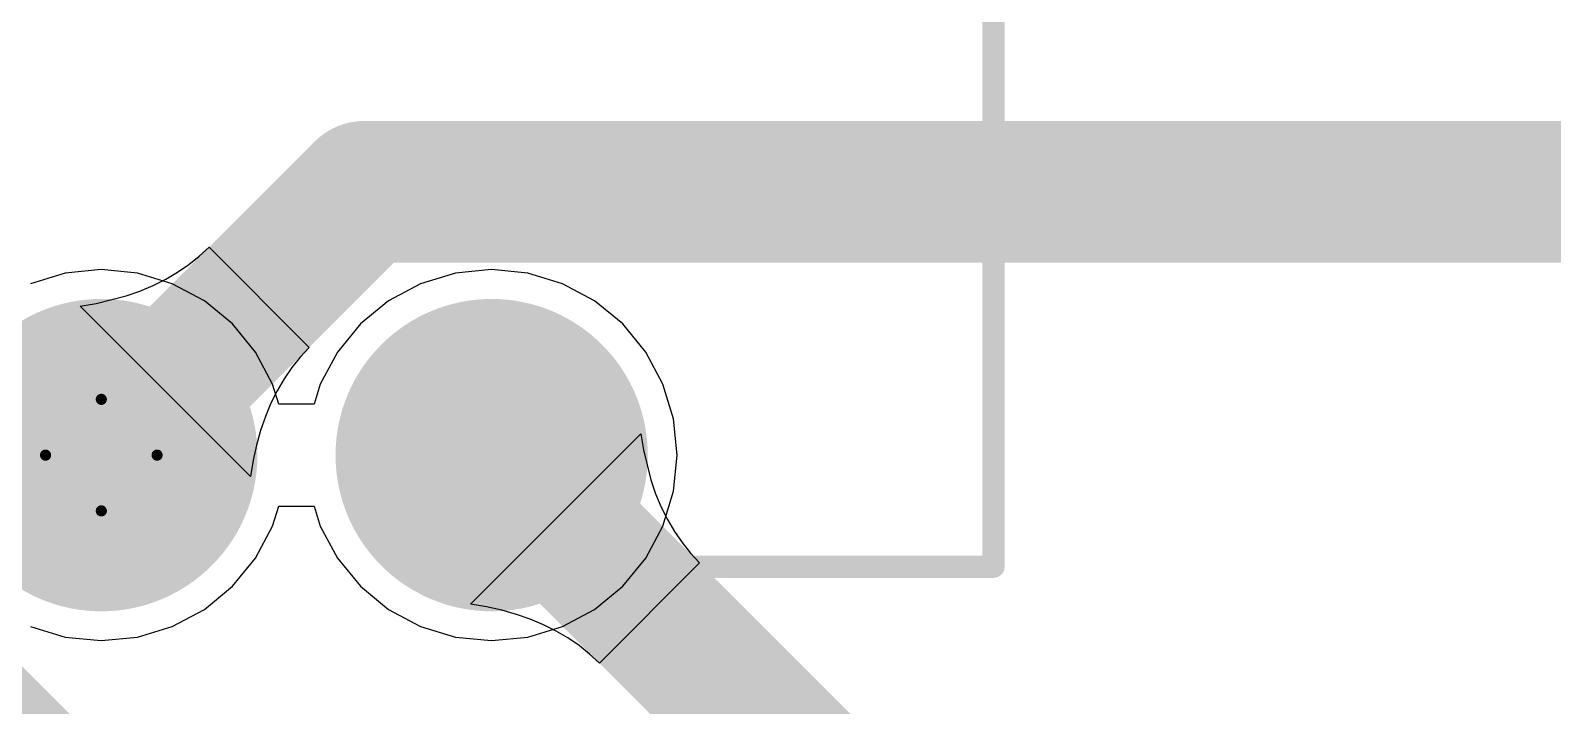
# Model space of a CAD drawing. Header units: inches. Extents: x -0.01 to 3.94, y -0.06 to 4.68.
# Drawn here: x 2.524 to 3.062, y 4.065 to 4.303 of the extents above; entities that cross this region are included whole.
import ezdxf

# ---------------------------------------------------------------- set-up
doc = ezdxf.new("R2010")
doc.units = ezdxf.units.IN
doc.header["$MEASUREMENT"] = 0
for name, color, linetype in [('Bottom Layer', 5, 'Continuous'), ('Bottom Solder', 6, 'Continuous'), ('Int1 -GND)', 16, 'Continuous'), ('Int2 -PWR)', 76, 'Continuous'), ('Multi-Layer', 9, 'Continuous'), ('Pad Holes', 156, 'Continuous'), ('Top Courtyard', 56, 'Continuous'), ('Top Layer', 1, 'Continuous'), ('Top Overlay', 2, 'Continuous'), ('Top Solder', 216, 'Continuous')]:
    doc.layers.add(name, color=color, linetype=linetype)

# ---------------------------------------------------------------- blocks, each defined once
blk = doc.blocks.new('B3F23392_877C_4EEC_B1AF_B260E8D92153_550')
at = {"layer": 'Bottom Layer'}
h = blk.add_hatch(color=5, dxfattribs=at)
edge = h.paths.add_edge_path()
edge.add_arc((0, 0), 0.05315, 0, 360)
h = blk.add_hatch(color=5, dxfattribs=at)
edge = h.paths.add_edge_path()
edge.add_arc((0.1378, 0), 0.05315, 0, 360)
at = {"layer": 'Bottom Solder'}
h = blk.add_hatch(color=6, dxfattribs=at)
edge = h.paths.add_edge_path()
edge.add_arc((0, 0), 0.05512, 0, 360)
h = blk.add_hatch(color=6, dxfattribs=at)
edge = h.paths.add_edge_path()
edge.add_arc((0.1378, 0), 0.05512, 0, 360)
at = {"layer": 'Int1 -GND)'}
h = blk.add_hatch(color=7, dxfattribs=at)
edge = h.paths.add_edge_path()
edge.add_arc((0, 0), 0.05315, 0, 360)
h = blk.add_hatch(color=7, dxfattribs=at)
edge = h.paths.add_edge_path()
edge.add_arc((0.1378, 0), 0.05315, 0, 360)
at = {"layer": 'Int2 -PWR)'}
h = blk.add_hatch(color=7, dxfattribs=at)
edge = h.paths.add_edge_path()
edge.add_arc((0, 0), 0.05315, 0, 360)
h = blk.add_hatch(color=7, dxfattribs=at)
edge = h.paths.add_edge_path()
edge.add_arc((0.1378, 0), 0.05315, 0, 360)
at = {"layer": 'Multi-Layer'}
h = blk.add_hatch(color=9, dxfattribs=at)
edge = h.paths.add_edge_path()
edge.add_arc((0, 0), 0.05315, 0, 360)
h = blk.add_hatch(color=9, dxfattribs=at)
edge = h.paths.add_edge_path()
edge.add_arc((0.1378, 0), 0.05315, 0, 360)
at = {"layer": 'Pad Holes'}
h = blk.add_hatch(color=7, dxfattribs=at)
edge = h.paths.add_edge_path()
edge.add_arc((0, 0), 0.03346, 0, 360)
h = blk.add_hatch(color=7, dxfattribs=at)
edge = h.paths.add_edge_path()
edge.add_arc((0.1378, 0), 0.03346, 0, 360)
at = {"layer": 'Top Layer'}
h = blk.add_hatch(color=1, dxfattribs=at)
edge = h.paths.add_edge_path()
edge.add_arc((0, 0), 0.05315, 0, 360)
h = blk.add_hatch(color=1, dxfattribs=at)
edge = h.paths.add_edge_path()
edge.add_arc((0.1378, 0), 0.05315, 0, 360)
at = {"layer": 'Top Solder'}
h = blk.add_hatch(color=216, dxfattribs=at)
edge = h.paths.add_edge_path()
edge.add_arc((0, 0), 0.05512, 0, 360)
h = blk.add_hatch(color=216, dxfattribs=at)
edge = h.paths.add_edge_path()
edge.add_arc((0.1378, 0), 0.05512, 0, 360)
at = {"layer": 'Top Courtyard'}
for points in [[(0, -0.01968, 0.00394, 0.00394, 0), (0, 0.01969, 0.00394, 0.00394, 0)], [(-0.01968, 0, 0.00394, 0.00394, 0), (0.01969, 0, 0.00394, 0.00394, 0)]]:
    blk.add_lwpolyline(points, format="xyseb", dxfattribs=at)
for points in [[(-0.00098, 0.01969, 0.00197, 0.00197, 1), (0.00098, 0.01969, 0.00197, 0.00197, 1)], [(-0.02067, 0, 0.00197, 0.00197, 1), (-0.0187, 0, 0.00197, 0.00197, 1)], [(0.0187, 0, 0.00197, 0.00197, 1), (0.02067, 0, 0.00197, 0.00197, 1)], [(-0.00098, -0.01968, 0.00197, 0.00197, 1), (0.00098, -0.01968, 0.00197, 0.00197, 1)]]:
    blk.add_lwpolyline(points, format="xyseb", close=True, dxfattribs=at)
at = {"layer": 'Top Overlay'}
for points in [[(0.31496, -0.03937, 0.00787, 0.00787, 0), (0.31496, 0.35433, 0.00787, 0.00787, 0)], [(0.19685, -0.03937, 0.00787, 0.00787, 0), (0.31496, -0.03937, 0.00787, 0.00787, 0)]]:
    blk.add_lwpolyline(points, format="xyseb", dxfattribs=at)
for points in [[(0.19488, -0.03937, 0.00394, 0.00394, 1), (0.19882, -0.03937, 0.00394, 0.00394, 1)], [(0.31299, -0.03937, 0.00394, 0.00394, 1), (0.31693, -0.03937, 0.00394, 0.00394, 1)], [(0.31299, -0.03937, 0.00394, 0.00394, 1), (0.31693, -0.03937, 0.00394, 0.00394, 1)]]:
    blk.add_lwpolyline(points, format="xyseb", close=True, dxfattribs=at)

msp = doc.modelspace()

# ---------------------------------------------------------------- linework, layer by layer
at = {"layer": 'Int1 -GND)'}
for p, q in [((2.54921, 4.21901), (2.53644, 4.21775)), ((2.56198, 4.21775), (2.54921, 4.21901)), ((2.68701, 4.21901), (2.67424, 4.21775)), ((2.69978, 4.21775), (2.68701, 4.21901)), ((2.53644, 4.21775), (2.52416, 4.21402)), ((2.57426, 4.21402), (2.56198, 4.21775)), ((2.58558, 4.20797), (2.57426, 4.21402)), ((2.66195, 4.21402), (2.65064, 4.20797)), ((2.67424, 4.21775), (2.66195, 4.21402)), ((2.71206, 4.21402), (2.69978, 4.21775)), ((2.72338, 4.20797), (2.71206, 4.21402)), ((2.5955, 4.19983), (2.58558, 4.20797)), ((2.65064, 4.20797), (2.64072, 4.19983)), ((2.7333, 4.19983), (2.72338, 4.20797)), ((2.60364, 4.18991), (2.5955, 4.19983)), ((2.64072, 4.19983), (2.63258, 4.18991)), ((2.74144, 4.18991), (2.7333, 4.19983)), ((2.60969, 4.17859), (2.60364, 4.18991)), ((2.63258, 4.18991), (2.62653, 4.17859)), ((2.74749, 4.17859), (2.74144, 4.18991)), ((2.61184, 4.17152), (2.60969, 4.17859)), ((2.62653, 4.17859), (2.62438, 4.17152)), ((2.75121, 4.16631), (2.74749, 4.17859)), ((2.62438, 4.17152), (2.61184, 4.17152)), ((2.75247, 4.15354), (2.75121, 4.16631)), ((2.75121, 4.14077), (2.75247, 4.15354)), ((2.74749, 4.12849), (2.75121, 4.14077)), ((2.60969, 4.12849), (2.61184, 4.13557)), ((2.61184, 4.13557), (2.62438, 4.13557)), ((2.62438, 4.13557), (2.62653, 4.12849)), ((2.60364, 4.11717), (2.60969, 4.12849)), ((2.62653, 4.12849), (2.63258, 4.11717)), ((2.74144, 4.11717), (2.74749, 4.12849)), ((2.5955, 4.10725), (2.60364, 4.11717)), ((2.63258, 4.11717), (2.64072, 4.10725)), ((2.7333, 4.10725), (2.74144, 4.11717)), ((2.58558, 4.09911), (2.5955, 4.10725)), ((2.64072, 4.10725), (2.65064, 4.09911)), ((2.72338, 4.09911), (2.7333, 4.10725)), ((2.57426, 4.09306), (2.58558, 4.09911)), ((2.65064, 4.09911), (2.66195, 4.09306)), ((2.71206, 4.09306), (2.72338, 4.09911)), ((2.52416, 4.09306), (2.53644, 4.08934)), ((2.56198, 4.08934), (2.57426, 4.09306)), ((2.66195, 4.09306), (2.67424, 4.08934)), ((2.69978, 4.08934), (2.71206, 4.09306)), ((2.53644, 4.08934), (2.54921, 4.08808)), ((2.54921, 4.08808), (2.56198, 4.08934)), ((2.67424, 4.08934), (2.68701, 4.08808)), ((2.68701, 4.08808), (2.69978, 4.08934))]:
    msp.add_line(p, q, dxfattribs=at)
at = {"layer": 'Int2 -PWR)'}
for p, q in [((2.54921, 4.21901), (2.53644, 4.21775)), ((2.56198, 4.21775), (2.54921, 4.21901)), ((2.68701, 4.21901), (2.67424, 4.21775)), ((2.69978, 4.21775), (2.68701, 4.21901)), ((2.53644, 4.21775), (2.52416, 4.21402)), ((2.57426, 4.21402), (2.56198, 4.21775)), ((2.58558, 4.20797), (2.57426, 4.21402)), ((2.66195, 4.21402), (2.65064, 4.20797)), ((2.67424, 4.21775), (2.66195, 4.21402)), ((2.71206, 4.21402), (2.69978, 4.21775)), ((2.72338, 4.20797), (2.71206, 4.21402)), ((2.5955, 4.19983), (2.58558, 4.20797)), ((2.65064, 4.20797), (2.64072, 4.19983)), ((2.7333, 4.19983), (2.72338, 4.20797)), ((2.60364, 4.18991), (2.5955, 4.19983)), ((2.64072, 4.19983), (2.63258, 4.18991)), ((2.74144, 4.18991), (2.7333, 4.19983)), ((2.60969, 4.17859), (2.60364, 4.18991)), ((2.63258, 4.18991), (2.62653, 4.17859)), ((2.74749, 4.17859), (2.74144, 4.18991)), ((2.61184, 4.17152), (2.60969, 4.17859)), ((2.62653, 4.17859), (2.62438, 4.17152)), ((2.75121, 4.16631), (2.74749, 4.17859)), ((2.62438, 4.17152), (2.61184, 4.17152)), ((2.75247, 4.15354), (2.75121, 4.16631)), ((2.75121, 4.14077), (2.75247, 4.15354)), ((2.74749, 4.12849), (2.75121, 4.14077)), ((2.60969, 4.12849), (2.61184, 4.13557)), ((2.61184, 4.13557), (2.62438, 4.13557)), ((2.62438, 4.13557), (2.62653, 4.12849)), ((2.60364, 4.11717), (2.60969, 4.12849)), ((2.62653, 4.12849), (2.63258, 4.11717)), ((2.74144, 4.11717), (2.74749, 4.12849)), ((2.5955, 4.10725), (2.60364, 4.11717)), ((2.63258, 4.11717), (2.64072, 4.10725)), ((2.7333, 4.10725), (2.74144, 4.11717)), ((2.58558, 4.09911), (2.5955, 4.10725)), ((2.64072, 4.10725), (2.65064, 4.09911)), ((2.72338, 4.09911), (2.7333, 4.10725)), ((2.57426, 4.09306), (2.58558, 4.09911)), ((2.65064, 4.09911), (2.66195, 4.09306)), ((2.71206, 4.09306), (2.72338, 4.09911)), ((2.52416, 4.09306), (2.53644, 4.08934)), ((2.56198, 4.08934), (2.57426, 4.09306)), ((2.66195, 4.09306), (2.67424, 4.08934)), ((2.69978, 4.08934), (2.71206, 4.09306)), ((2.53644, 4.08934), (2.54921, 4.08808)), ((2.54921, 4.08808), (2.56198, 4.08934)), ((2.67424, 4.08934), (2.68701, 4.08808)), ((2.68701, 4.08808), (2.69978, 4.08934))]:
    msp.add_line(p, q, dxfattribs=at)
at = {"layer": 'Top Layer'}
for p, q in [((2.58379, 4.22373), (2.58725, 4.22693)), ((2.58725, 4.22693), (2.6226, 4.19158)), ((2.57615, 4.21806), (2.58009, 4.22077)), ((2.58009, 4.22077), (2.58379, 4.22373)), ((2.56286, 4.21146), (2.56753, 4.21341)), ((2.56753, 4.21341), (2.57196, 4.21561)), ((2.57196, 4.21561), (2.57615, 4.21806)), ((2.54738, 4.20711), (2.55794, 4.20976)), ((2.55794, 4.20976), (2.56286, 4.21146)), ((2.54173, 4.20616), (2.54738, 4.20711)), ((2.60183, 4.14606), (2.54173, 4.20616)), ((2.6194, 4.18812), (2.61644, 4.18442)), ((2.6226, 4.19158), (2.6194, 4.18812)), ((2.61644, 4.18442), (2.61373, 4.18048)), ((2.61128, 4.17629), (2.60908, 4.17186)), ((2.61373, 4.18048), (2.61128, 4.17629)), ((2.60908, 4.17186), (2.60712, 4.16719)), ((2.60712, 4.16719), (2.60542, 4.16227)), ((2.60542, 4.16227), (2.60398, 4.15711)), ((2.67952, 4.10092), (2.73963, 4.16103)), ((2.73963, 4.16103), (2.74057, 4.15538)), ((2.60398, 4.15711), (2.60278, 4.15171)), ((2.74057, 4.15538), (2.74322, 4.14481)), ((2.60278, 4.15171), (2.60183, 4.14606)), ((2.74322, 4.14481), (2.74492, 4.13989)), ((2.74492, 4.13989), (2.74687, 4.13522)), ((2.74687, 4.13522), (2.74907, 4.13079)), ((2.74907, 4.13079), (2.75153, 4.1266)), ((2.75153, 4.1266), (2.75423, 4.12266)), ((2.75423, 4.12266), (2.75719, 4.11896)), ((2.75719, 4.11896), (2.7604, 4.1155)), ((2.7604, 4.1155), (2.72504, 4.08015)), ((2.68517, 4.09998), (2.67952, 4.10092)), ((2.69058, 4.09878), (2.68517, 4.09998)), ((2.69574, 4.09733), (2.69058, 4.09878)), ((2.70066, 4.09563), (2.69574, 4.09733)), ((2.70533, 4.09368), (2.70066, 4.09563)), ((2.70976, 4.09147), (2.70533, 4.09368)), ((2.71395, 4.08902), (2.70976, 4.09147)), ((2.71789, 4.08631), (2.71395, 4.08902)), ((2.72159, 4.08336), (2.71789, 4.08631)), ((2.72504, 4.08015), (2.72159, 4.08336))]:
    msp.add_line(p, q, dxfattribs=at)
for points in [[(2.54921, 4.15354, 0.05, 0.05, 0), (2.64217, 4.2465, 0.05, 0.05, 0)], [(2.64217, 4.2465, 0.05, 0.05, 0), (3.3186, 4.2465, 0.05, 0.05, 0)], [(2.41142, 4.15354, 0.05, 0.05, 0), (2.76615, 3.79881, 0.05, 0.05, 0)], [(2.68701, 4.15354, 0.05, 0.05, 0), (2.82415, 4.0164, 0.05, 0.05, 0)]]:
    msp.add_lwpolyline(points, format="xyseb", dxfattribs=at)
for points in [[(2.62967, 4.2465, 0.025, 0.025, 1), (2.65467, 4.2465, 0.025, 0.025, 1)], [(2.62967, 4.2465, 0.025, 0.025, 1), (2.65467, 4.2465, 0.025, 0.025, 1)], [(2.53671, 4.15354, 0.025, 0.025, 1), (2.56171, 4.15354, 0.025, 0.025, 1)], [(2.67451, 4.15354, 0.025, 0.025, 1), (2.69951, 4.15354, 0.025, 0.025, 1)]]:
    msp.add_lwpolyline(points, format="xyseb", close=True, dxfattribs=at)

# ---------------------------------------------------------------- block references
msp.add_blockref('B3F23392_877C_4EEC_B1AF_B260E8D92153_550', (2.54921, 4.15354))

doc.saveas('drawing.dxf')
